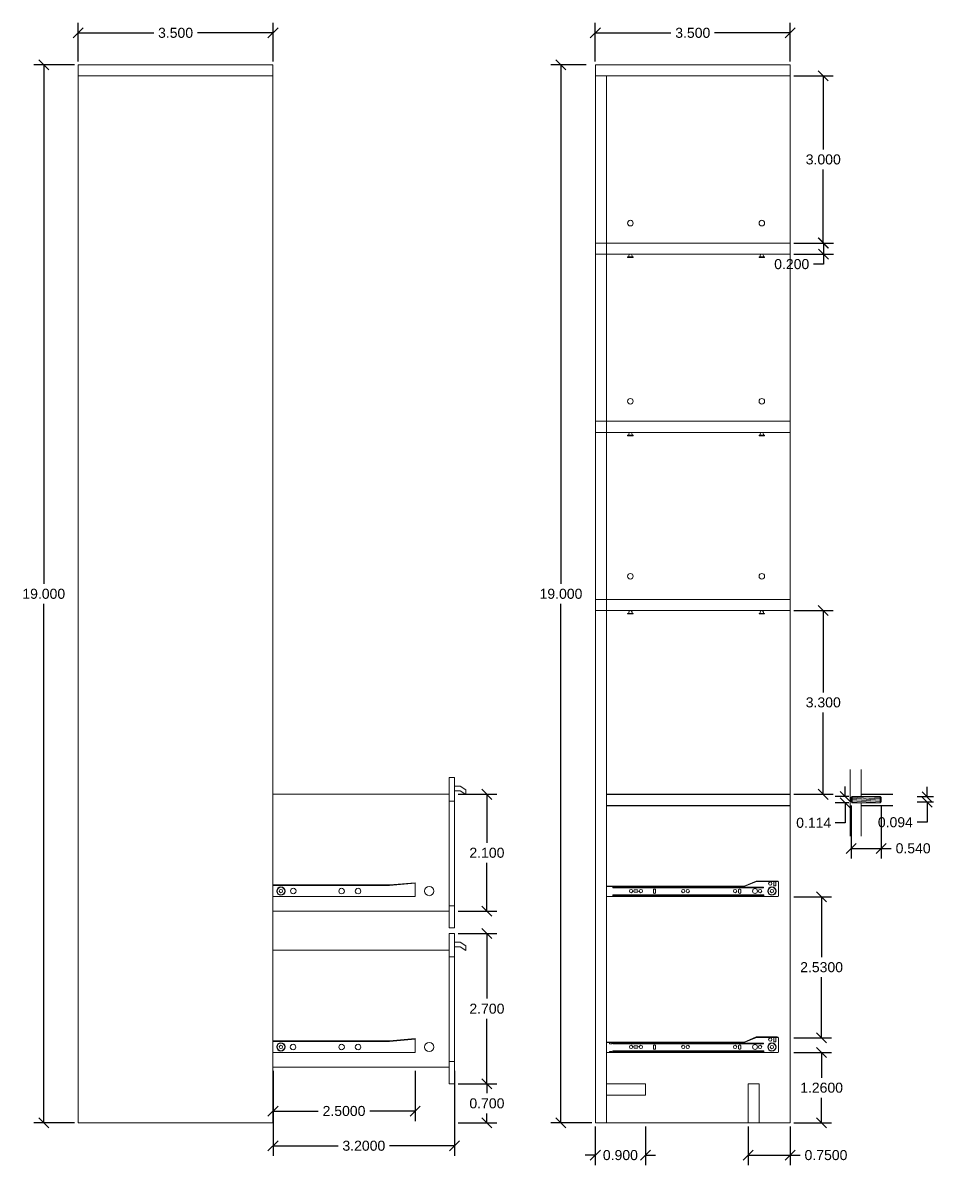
# Model space of a CAD drawing. Header units: centimetres. Extents: x -239 to 1959, y -161 to 626.
# Drawn here: x 726.98 to 743.29, y -153.95 to -133.44 of the extents above; entities that cross this region are included whole.
import ezdxf

# ---------------------------------------------------------------- set-up
doc = ezdxf.new("R2010")
doc.units = ezdxf.units.CM
doc.header["$MEASUREMENT"] = 0
doc.styles.get("Standard").update_dxf_attribs({"font": 'Arial.ttf'})
doc.dimstyles.get("Standard").update_dxf_attribs({"dimtxt": 0.18, "dimasz": 0.18, "dimexe": 0.18, "dimexo": 0.0625, "dimgap": 0.09, "dimtad": 0, "dimtih": 1, "dimtoh": 1, "dimdec": 4, "dimzin": 0, "dimdsep": 46, "dimtxsty": 'Standard', "dimcen": 0.09, "dimadec": 0, "dimazin": 0, "dimtfac": 1, "dimtdec": 4, "dimtofl": 0, "dimtmove": 0, "dimatfit": 3, "dimfxl": 1, "dimtolj": 1, "dimtzin": 0, "dimarcsym": 0})

# ---------------------------------------------------------------- blocks, each defined once
blk = doc.blocks.new('_Oblique')
at = {"color": 0, "linetype": 'ByBlock', "lineweight": -2}
blk.add_line((-0.5, -0.5), (0.5, 0.5), dxfattribs=at)
blk = doc.blocks.new('*D28')
at = {"color": 0, "lineweight": -2, "transparency": 16777216}
for p, q in [((727.905, -134.196), (727.171, -134.196)), ((727.351, -134.196), (727.351, -143.515)), ((727.351, -153.196), (727.351, -143.877)), ((727.905, -153.196), (727.171, -153.196))]:
    blk.add_line(p, q, dxfattribs=at)
at = {"layer": 'Defpoints', "color": 0, "transparency": 16777216}
for p in [(727.351, -134.196), (727.968, -134.196), (727.968, -153.196)]:
    blk.add_point(p, dxfattribs=at)
at = {"color": 0, "lineweight": -2, "transparency": 16777216, "xscale": 0.18, "yscale": 0.18, "zscale": 0.18}
for p, rotation in [((727.351, -134.196), 90), ((727.351, -153.196), 270)]:
    blk.add_blockref('_Oblique', p, dxfattribs=dict(at, rotation=rotation))
at = {"color": 0, "transparency": 16777216, "insert": (727.351, -143.696), "char_height": 0.18, "attachment_point": 5}
blk.add_mtext('\\A1;19.000', dxfattribs=at)
blk = doc.blocks.new('*D29')
at = {"color": 0, "lineweight": -2, "transparency": 16777216}
for p, q in [((727.968, -134.134), (727.968, -133.443)), ((731.468, -134.134), (731.468, -133.443)), ((727.968, -133.623), (729.326, -133.623)), ((731.468, -133.623), (730.11, -133.623))]:
    blk.add_line(p, q, dxfattribs=at)
at = {"layer": 'Defpoints', "color": 0, "transparency": 16777216}
for p in [(731.468, -133.623), (727.968, -134.196), (731.468, -134.196)]:
    blk.add_point(p, dxfattribs=at)
at = {"color": 0, "lineweight": -2, "transparency": 16777216, "xscale": 0.18, "yscale": 0.18, "zscale": 0.18, "rotation": 180}
blk.add_blockref('_Oblique', (727.968, -133.623), dxfattribs=at)
at = {"color": 0, "lineweight": -2, "transparency": 16777216, "xscale": 0.18, "yscale": 0.18, "zscale": 0.18}
blk.add_blockref('_Oblique', (731.468, -133.623), dxfattribs=at)
at = {"color": 0, "transparency": 16777216, "insert": (729.718, -133.623), "char_height": 0.18, "attachment_point": 5}
blk.add_mtext('\\A1;3.500', dxfattribs=at)
blk = doc.blocks.new('*D30')
at = {"color": 0, "lineweight": -2, "transparency": 16777216}
for p, q in [((731.468, -152.259), (731.468, -153.787)), ((734.729, -152.259), (734.729, -153.787)), ((731.468, -153.607), (732.636, -153.607)), ((734.729, -153.607), (733.561, -153.607))]:
    blk.add_line(p, q, dxfattribs=at)
at = {"layer": 'Defpoints', "color": 0, "transparency": 16777216}
for p in [(731.468, -152.196), (734.729, -152.196), (734.729, -153.607)]:
    blk.add_point(p, dxfattribs=at)
at = {"color": 0, "lineweight": -2, "transparency": 16777216, "xscale": 0.18, "yscale": 0.18, "zscale": 0.18, "rotation": 180}
blk.add_blockref('_Oblique', (731.468, -153.607), dxfattribs=at)
at = {"color": 0, "lineweight": -2, "transparency": 16777216, "xscale": 0.18, "yscale": 0.18, "zscale": 0.18}
blk.add_blockref('_Oblique', (734.729, -153.607), dxfattribs=at)
at = {"color": 0, "transparency": 16777216, "insert": (733.099, -153.607), "char_height": 0.18, "width": 0.60409, "attachment_point": 5}
blk.add_mtext('\\A1;3.2000', dxfattribs=at)
blk = doc.blocks.new('*D31')
at = {"color": 0, "lineweight": -2, "transparency": 16777216}
for p, q in [((731.468, -152.259), (731.468, -153.163)), ((734.018, -152.259), (734.018, -153.163)), ((731.468, -152.983), (732.277, -152.983)), ((734.018, -152.983), (733.209, -152.983))]:
    blk.add_line(p, q, dxfattribs=at)
at = {"layer": 'Defpoints', "color": 0, "transparency": 16777216}
for p in [(731.468, -152.196), (734.018, -152.196), (734.018, -152.983)]:
    blk.add_point(p, dxfattribs=at)
at = {"color": 0, "lineweight": -2, "transparency": 16777216, "xscale": 0.18, "yscale": 0.18, "zscale": 0.18, "rotation": 180}
blk.add_blockref('_Oblique', (731.468, -152.983), dxfattribs=at)
at = {"color": 0, "lineweight": -2, "transparency": 16777216, "xscale": 0.18, "yscale": 0.18, "zscale": 0.18}
blk.add_blockref('_Oblique', (734.018, -152.983), dxfattribs=at)
at = {"color": 0, "transparency": 16777216, "insert": (732.743, -152.983), "char_height": 0.18, "width": 0.70787, "attachment_point": 5}
blk.add_mtext('\\A1;2.5000', dxfattribs=at)
blk = doc.blocks.new('*D32')
at = {"color": 0, "lineweight": -2, "transparency": 16777216}
for p, q in [((734.792, -152.496), (735.489, -152.496)), ((735.309, -152.496), (735.309, -152.665)), ((734.792, -153.196), (735.489, -153.196)), ((735.309, -153.196), (735.309, -153.027))]:
    blk.add_line(p, q, dxfattribs=at)
at = {"layer": 'Defpoints', "color": 0, "transparency": 16777216}
for p in [(734.729, -152.496), (735.309, -152.496), (734.729, -153.196)]:
    blk.add_point(p, dxfattribs=at)
at = {"color": 0, "lineweight": -2, "transparency": 16777216, "xscale": 0.18, "yscale": 0.18, "zscale": 0.18}
for p, rotation in [((735.309, -152.496), 90), ((735.309, -153.196), 270)]:
    blk.add_blockref('_Oblique', p, dxfattribs=dict(at, rotation=rotation))
at = {"color": 0, "transparency": 16777216, "insert": (735.309, -152.846), "char_height": 0.18, "attachment_point": 5}
blk.add_mtext('\\A1;0.700', dxfattribs=at)
blk = doc.blocks.new('*D33')
at = {"color": 0, "lineweight": -2, "transparency": 16777216}
for p, q in [((734.792, -149.796), (735.489, -149.796)), ((735.309, -149.796), (735.309, -150.965)), ((735.309, -152.496), (735.309, -151.327)), ((734.792, -152.496), (735.489, -152.496))]:
    blk.add_line(p, q, dxfattribs=at)
at = {"layer": 'Defpoints', "color": 0, "transparency": 16777216}
for p in [(734.729, -149.796), (735.309, -149.796), (734.729, -152.496)]:
    blk.add_point(p, dxfattribs=at)
at = {"color": 0, "lineweight": -2, "transparency": 16777216, "xscale": 0.18, "yscale": 0.18, "zscale": 0.18}
for p, rotation in [((735.309, -149.796), 90), ((735.309, -152.496), 270)]:
    blk.add_blockref('_Oblique', p, dxfattribs=dict(at, rotation=rotation))
at = {"color": 0, "transparency": 16777216, "insert": (735.309, -151.146), "char_height": 0.18, "attachment_point": 5}
blk.add_mtext('\\A1;2.700', dxfattribs=at)
blk = doc.blocks.new('*D34')
at = {"color": 0, "lineweight": -2, "transparency": 16777216}
for p, q in [((734.792, -147.296), (735.489, -147.296)), ((735.309, -147.296), (735.309, -148.165)), ((735.309, -149.396), (735.309, -148.527)), ((734.792, -149.396), (735.489, -149.396))]:
    blk.add_line(p, q, dxfattribs=at)
at = {"layer": 'Defpoints', "color": 0, "transparency": 16777216}
for p in [(734.729, -147.296), (735.309, -147.296), (734.729, -149.396)]:
    blk.add_point(p, dxfattribs=at)
at = {"color": 0, "lineweight": -2, "transparency": 16777216, "xscale": 0.18, "yscale": 0.18, "zscale": 0.18}
for p, rotation in [((735.309, -147.296), 90), ((735.309, -149.396), 270)]:
    blk.add_blockref('_Oblique', p, dxfattribs=dict(at, rotation=rotation))
at = {"color": 0, "transparency": 16777216, "insert": (735.309, -148.346), "char_height": 0.18, "attachment_point": 5}
blk.add_mtext('\\A1;2.100', dxfattribs=at)
blk = doc.blocks.new('*D2')
at = {"color": 0, "lineweight": -2, "transparency": 16777216}
for p, q in [((737.094, -134.196), (736.459, -134.196)), ((736.639, -134.196), (736.639, -143.515)), ((736.639, -153.196), (736.639, -143.877)), ((737.194, -153.196), (736.459, -153.196))]:
    blk.add_line(p, q, dxfattribs=at)
at = {"layer": 'Defpoints', "color": 0, "transparency": 16777216}
for p in [(737.156, -134.196), (736.639, -153.196), (737.256, -153.196)]:
    blk.add_point(p, dxfattribs=at)
at = {"color": 0, "lineweight": -2, "transparency": 16777216, "xscale": 0.18, "yscale": 0.18, "zscale": 0.18}
for p, rotation in [((736.639, -134.196), 90), ((736.639, -153.196), 270)]:
    blk.add_blockref('_Oblique', p, dxfattribs=dict(at, rotation=rotation))
at = {"color": 0, "transparency": 16777216, "insert": (736.639, -143.696), "char_height": 0.18, "attachment_point": 5}
blk.add_mtext('\\A1;19.000', dxfattribs=at)
blk = doc.blocks.new('*D3')
at = {"color": 0, "lineweight": -2, "transparency": 16777216}
for p, q in [((740.819, -134.396), (741.529, -134.396)), ((741.349, -134.396), (741.349, -135.715)), ((741.349, -137.396), (741.349, -136.077)), ((740.819, -137.396), (741.529, -137.396))]:
    blk.add_line(p, q, dxfattribs=at)
at = {"layer": 'Defpoints', "color": 0, "transparency": 16777216}
for p in [(740.756, -134.396), (740.756, -137.396), (741.349, -137.396)]:
    blk.add_point(p, dxfattribs=at)
at = {"color": 0, "lineweight": -2, "transparency": 16777216, "xscale": 0.18, "yscale": 0.18, "zscale": 0.18}
for p, rotation in [((741.349, -134.396), 90), ((741.349, -137.396), 270)]:
    blk.add_blockref('_Oblique', p, dxfattribs=dict(at, rotation=rotation))
at = {"color": 0, "transparency": 16777216, "insert": (741.349, -135.896), "char_height": 0.18, "attachment_point": 5}
blk.add_mtext('\\A1;3.000', dxfattribs=at)
blk = doc.blocks.new('*D4')
at = {"color": 0, "lineweight": -2, "transparency": 16777216}
for p, q in [((740.819, -137.396), (741.535, -137.396)), ((741.355, -137.396), (741.355, -137.596)), ((740.819, -137.596), (741.535, -137.596)), ((741.355, -137.596), (741.355, -137.776)), ((741.355, -137.776), (741.175, -137.776))]:
    blk.add_line(p, q, dxfattribs=at)
at = {"layer": 'Defpoints', "color": 0, "transparency": 16777216}
for p in [(740.756, -137.396), (740.756, -137.596), (741.355, -137.596)]:
    blk.add_point(p, dxfattribs=at)
at = {"color": 0, "lineweight": -2, "transparency": 16777216, "xscale": 0.18, "yscale": 0.18, "zscale": 0.18}
for p, rotation in [((741.355, -137.396), 90), ((741.355, -137.596), 270)]:
    blk.add_blockref('_Oblique', p, dxfattribs=dict(at, rotation=rotation))
at = {"color": 0, "transparency": 16777216, "insert": (740.783, -137.776), "char_height": 0.18, "attachment_point": 5}
blk.add_mtext('\\A1;0.200', dxfattribs=at)
blk = doc.blocks.new('*D35')
at = {"color": 0, "lineweight": -2, "transparency": 16777216}
for p, q in [((740.819, -143.996), (741.529, -143.996)), ((741.349, -143.996), (741.349, -145.465)), ((741.349, -147.296), (741.349, -145.827)), ((740.819, -147.296), (741.529, -147.296))]:
    blk.add_line(p, q, dxfattribs=at)
at = {"layer": 'Defpoints', "color": 0, "transparency": 16777216}
for p in [(740.756, -143.996), (740.756, -147.296), (741.349, -147.296)]:
    blk.add_point(p, dxfattribs=at)
at = {"color": 0, "lineweight": -2, "transparency": 16777216, "xscale": 0.18, "yscale": 0.18, "zscale": 0.18}
for p, rotation in [((741.349, -143.996), 90), ((741.349, -147.296), 270)]:
    blk.add_blockref('_Oblique', p, dxfattribs=dict(at, rotation=rotation))
at = {"color": 0, "transparency": 16777216, "insert": (741.349, -145.646), "char_height": 0.18, "attachment_point": 5}
blk.add_mtext('\\A1;3.300', dxfattribs=at)
blk = doc.blocks.new('*D36')
at = {"color": 0, "lineweight": -2, "transparency": 16777216}
for p, q in [((740.819, -151.934), (741.499, -151.934)), ((741.319, -151.934), (741.319, -152.384)), ((741.319, -153.196), (741.319, -152.746)), ((740.819, -153.196), (741.499, -153.196))]:
    blk.add_line(p, q, dxfattribs=at)
at = {"layer": 'Defpoints', "color": 0, "transparency": 16777216}
for p in [(740.756, -151.934), (741.319, -151.934), (740.756, -153.196)]:
    blk.add_point(p, dxfattribs=at)
at = {"color": 0, "lineweight": -2, "transparency": 16777216, "xscale": 0.18, "yscale": 0.18, "zscale": 0.18}
for p, rotation in [((741.319, -151.934), 90), ((741.319, -153.196), 270)]:
    blk.add_blockref('_Oblique', p, dxfattribs=dict(at, rotation=rotation))
at = {"color": 0, "transparency": 16777216, "insert": (741.319, -152.565), "char_height": 0.18, "attachment_point": 5}
blk.add_mtext('\\A1;1.2600', dxfattribs=at)
blk = doc.blocks.new('*D5')
at = {"color": 0, "lineweight": -2, "transparency": 16777216}
for p, q in [((740.819, -149.134), (741.499, -149.134)), ((741.319, -149.134), (741.319, -150.22)), ((741.319, -151.669), (741.319, -150.582)), ((740.819, -151.669), (741.499, -151.669))]:
    blk.add_line(p, q, dxfattribs=at)
at = {"layer": 'Defpoints', "color": 0, "transparency": 16777216}
for p in [(740.756, -149.134), (741.319, -149.134), (740.756, -151.669)]:
    blk.add_point(p, dxfattribs=at)
at = {"color": 0, "lineweight": -2, "transparency": 16777216, "xscale": 0.18, "yscale": 0.18, "zscale": 0.18}
for p, rotation in [((741.319, -149.134), 90), ((741.319, -151.669), 270)]:
    blk.add_blockref('_Oblique', p, dxfattribs=dict(at, rotation=rotation))
at = {"color": 0, "transparency": 16777216, "insert": (741.319, -150.401), "char_height": 0.18, "attachment_point": 5}
blk.add_mtext('\\A1;2.5300', dxfattribs=at)
blk = doc.blocks.new('*D6')
at = {"color": 0, "lineweight": -2, "transparency": 16777216}
for p, q in [((737.256, -134.134), (737.256, -133.443)), ((740.756, -134.134), (740.756, -133.443)), ((737.256, -133.623), (738.614, -133.623)), ((740.756, -133.623), (739.398, -133.623))]:
    blk.add_line(p, q, dxfattribs=at)
at = {"layer": 'Defpoints', "color": 0, "transparency": 16777216}
for p in [(740.756, -133.623), (737.256, -134.196), (740.756, -134.196)]:
    blk.add_point(p, dxfattribs=at)
at = {"color": 0, "lineweight": -2, "transparency": 16777216, "xscale": 0.18, "yscale": 0.18, "zscale": 0.18, "rotation": 180}
blk.add_blockref('_Oblique', (737.256, -133.623), dxfattribs=at)
at = {"color": 0, "lineweight": -2, "transparency": 16777216, "xscale": 0.18, "yscale": 0.18, "zscale": 0.18}
blk.add_blockref('_Oblique', (740.756, -133.623), dxfattribs=at)
at = {"color": 0, "transparency": 16777216, "insert": (739.006, -133.623), "char_height": 0.18, "attachment_point": 5}
blk.add_mtext('\\A1;3.500', dxfattribs=at)
blk = doc.blocks.new('*D37')
at = {"color": 0, "lineweight": -2, "transparency": 16777216}
for p, q in [((737.256, -153.259), (737.256, -153.955)), ((738.156, -153.259), (738.156, -153.955)), ((737.256, -153.775), (737.076, -153.775)), ((738.156, -153.775), (738.336, -153.775))]:
    blk.add_line(p, q, dxfattribs=at)
at = {"layer": 'Defpoints', "color": 0, "transparency": 16777216}
for p in [(737.256, -153.196), (738.156, -153.196), (738.156, -153.775)]:
    blk.add_point(p, dxfattribs=at)
at = {"color": 0, "lineweight": -2, "transparency": 16777216, "xscale": 0.18, "yscale": 0.18, "zscale": 0.18}
blk.add_blockref('_Oblique', (737.256, -153.775), dxfattribs=at)
at = {"color": 0, "lineweight": -2, "transparency": 16777216, "xscale": 0.18, "yscale": 0.18, "zscale": 0.18, "rotation": 180}
blk.add_blockref('_Oblique', (738.156, -153.775), dxfattribs=at)
at = {"color": 0, "transparency": 16777216, "insert": (737.706, -153.775), "char_height": 0.18, "attachment_point": 5}
blk.add_mtext('\\A1;0.900', dxfattribs=at)
blk = doc.blocks.new('*D38')
at = {"color": 0, "lineweight": -2, "transparency": 16777216}
for p, q in [((740, -153.259), (740, -153.955)), ((740.756, -153.259), (740.756, -153.955)), ((740, -153.775), (740.756, -153.775)), ((740.756, -153.775), (740.936, -153.775))]:
    blk.add_line(p, q, dxfattribs=at)
at = {"layer": 'Defpoints', "color": 0, "transparency": 16777216}
for p in [(740, -153.196), (740.756, -153.196), (740.756, -153.775)]:
    blk.add_point(p, dxfattribs=at)
at = {"color": 0, "lineweight": -2, "transparency": 16777216, "xscale": 0.18, "yscale": 0.18, "zscale": 0.18, "rotation": 180}
blk.add_blockref('_Oblique', (740, -153.775), dxfattribs=at)
at = {"color": 0, "lineweight": -2, "transparency": 16777216, "xscale": 0.18, "yscale": 0.18, "zscale": 0.18}
blk.add_blockref('_Oblique', (740.756, -153.775), dxfattribs=at)
at = {"color": 0, "transparency": 16777216, "insert": (741.398, -153.775), "char_height": 0.18, "attachment_point": 5}
blk.add_mtext('\\A1;0.7500', dxfattribs=at)
blk = doc.blocks.new('*D43')
at = {"color": 0, "lineweight": -2, "transparency": 16777216}
for p, q in [((741.851, -147.496), (741.851, -148.446)), ((742.391, -147.496), (742.391, -148.446)), ((741.851, -148.266), (742.391, -148.266)), ((742.391, -148.266), (742.571, -148.266))]:
    blk.add_line(p, q, dxfattribs=at)
at = {"layer": 'Defpoints', "color": 0, "transparency": 16777216}
for p in [(741.851, -147.434), (742.391, -147.434), (742.391, -148.266)]:
    blk.add_point(p, dxfattribs=at)
at = {"color": 0, "lineweight": -2, "transparency": 16777216, "xscale": 0.18, "yscale": 0.18, "zscale": 0.18, "rotation": 180}
blk.add_blockref('_Oblique', (741.851, -148.266), dxfattribs=at)
at = {"color": 0, "lineweight": -2, "transparency": 16777216, "xscale": 0.18, "yscale": 0.18, "zscale": 0.18}
blk.add_blockref('_Oblique', (742.391, -148.266), dxfattribs=at)
at = {"color": 0, "transparency": 16777216, "insert": (742.963, -148.266), "char_height": 0.18, "attachment_point": 5}
blk.add_mtext('\\A1;0.540', dxfattribs=at)
blk = doc.blocks.new('*D45')
at = {"color": 0, "lineweight": -2, "transparency": 16777216}
for p, q in [((743.216, -147.344), (743.216, -147.164)), ((743.331, -147.344), (743.036, -147.344)), ((743.331, -147.438), (743.036, -147.438)), ((743.216, -147.438), (743.216, -147.798)), ((743.216, -147.798), (743.036, -147.798))]:
    blk.add_line(p, q, dxfattribs=at)
at = {"layer": 'Defpoints', "color": 0, "transparency": 16777216}
for p in [(743.216, -147.438), (743.393, -147.344), (743.393, -147.438)]:
    blk.add_point(p, dxfattribs=at)
at = {"color": 0, "lineweight": -2, "transparency": 16777216, "xscale": 0.18, "yscale": 0.18, "zscale": 0.18}
for p, rotation in [((743.216, -147.344), 270), ((743.216, -147.438), 90)]:
    blk.add_blockref('_Oblique', p, dxfattribs=dict(at, rotation=rotation))
at = {"color": 0, "transparency": 16777216, "insert": (742.644, -147.798), "char_height": 0.18, "attachment_point": 5}
blk.add_mtext('\\A1;0.094', dxfattribs=at)
blk = doc.blocks.new('*D46')
at = {"color": 0, "lineweight": -2, "transparency": 16777216}
for p, q in [((741.741, -147.334), (741.741, -147.154)), ((741.808, -147.334), (741.561, -147.334)), ((741.808, -147.448), (741.561, -147.448)), ((741.741, -147.448), (741.741, -147.808)), ((741.741, -147.808), (741.561, -147.808))]:
    blk.add_line(p, q, dxfattribs=at)
at = {"layer": 'Defpoints', "color": 0, "transparency": 16777216}
for p in [(741.741, -147.448), (741.871, -147.334), (741.871, -147.448)]:
    blk.add_point(p, dxfattribs=at)
at = {"color": 0, "lineweight": -2, "transparency": 16777216, "xscale": 0.18, "yscale": 0.18, "zscale": 0.18}
for p, rotation in [((741.741, -147.334), 270), ((741.741, -147.448), 90)]:
    blk.add_blockref('_Oblique', p, dxfattribs=dict(at, rotation=rotation))
at = {"color": 0, "transparency": 16777216, "insert": (741.178, -147.808), "char_height": 0.18, "attachment_point": 5}
blk.add_mtext('\\A1;0.114', dxfattribs=at)

msp = doc.modelspace()

# ---------------------------------------------------------------- linework, layer by layer
at = {"lineweight": 5}
for p, q in [((731.46779, -134.39603), (727.96779, -134.39603)), ((740.75623, -134.39603), (737.25623, -134.39603)), ((737.45623, -134.39603), (737.45623, -153.19603)), ((737.25623, -137.39603), (740.75623, -137.39603)), ((737.25623, -137.59603), (740.75623, -137.59603)), ((737.85545, -137.62603), (737.85545, -137.64603)), ((737.91545, -137.62603), (737.91545, -137.64603)), ((740.21511, -137.62603), (740.21511, -137.64603)), ((740.27511, -137.62603), (740.27511, -137.64603)), ((737.25623, -140.59603), (740.75623, -140.59603)), ((737.25623, -140.79603), (740.75623, -140.79603)), ((737.85545, -140.82603), (737.85545, -140.84603)), ((737.91545, -140.82603), (737.91545, -140.84603)), ((740.21511, -140.82603), (740.21511, -140.84603)), ((740.27511, -140.82603), (740.27511, -140.84603)), ((737.25623, -143.79603), (740.75623, -143.79603)), ((737.25623, -143.99603), (740.75623, -143.99603)), ((737.85545, -144.02603), (737.85545, -144.04603)), ((737.91545, -144.02603), (737.91545, -144.04603)), ((740.21511, -144.02603), (740.21511, -144.04603)), ((740.27511, -144.02603), (740.27511, -144.04603)), ((741.83039, -148.04874), (741.83039, -146.84759)), ((742.03039, -146.84759), (742.03039, -147.3336)), ((734.82922, -147.14918), (734.92922, -147.21378)), ((734.82922, -147.23458), (734.92922, -147.29918)), ((734.62922, -147.41603), (734.72922, -147.41603)), ((741.86052, -147.34504), (741.86052, -147.3486)), ((742.37052, -147.37631), (741.87052, -147.34402)), ((742.37052, -147.39959), (741.87052, -147.3673)), ((742.37052, -147.42288), (741.87052, -147.39059)), ((742.37052, -147.4476), (741.87052, -147.41531)), ((742.05018, -147.4476), (741.87052, -147.436)), ((742.03039, -147.4476), (742.03039, -148.04874)), ((742.37052, -147.35302), (742.06976, -147.3336)), ((742.38052, -147.34504), (742.38052, -147.3486)), ((740.14995, -148.86166), (740.54132, -148.86166)), ((739.70429, -148.9541), (739.70429, -148.9441)), ((734.62922, -149.29603), (734.72922, -149.29603)), ((734.82922, -149.94918), (734.92922, -150.01378)), ((734.82922, -150.03458), (734.92922, -150.09918)), ((734.62922, -150.21603), (734.72922, -150.21603)), ((739.70429, -151.7541), (739.70429, -151.7441)), ((740.14995, -151.66166), (740.54132, -151.66166)), ((734.62922, -152.09603), (734.72922, -152.09603))]:
    msp.add_line(p, q, dxfattribs=at)
for p, q in [((737.45623, -147.29603), (740.75623, -147.29603)), ((742.03039, -147.29603), (742.60044, -147.29603)), ((737.45623, -147.49603), (740.75623, -147.49603)), ((742.03039, -147.49603), (742.60044, -147.49603))]:
    msp.add_line(p, q)
for points in [[(731.46779, -134.19603), (727.96779, -134.19603), (727.96779, -153.19603), (731.46779, -153.19603), (731.46779, -134.19603)], [(740.75623, -134.19603), (737.25623, -134.19603), (737.25623, -153.19603), (740.75623, -153.19603), (740.75623, -134.19603)], [(737.83545, -137.64603), (737.93545, -137.64603)], [(737.83545, -137.64603), (737.83545, -137.65603), (737.93545, -137.65603), (737.93545, -137.64603)], [(740.19511, -137.64603), (740.29511, -137.64603)], [(740.19511, -137.64603), (740.19511, -137.65603), (740.29511, -137.65603), (740.29511, -137.64603)], [(737.83545, -140.84603), (737.93545, -140.84603)], [(737.83545, -140.84603), (737.83545, -140.85603), (737.93545, -140.85603), (737.93545, -140.84603)], [(740.19511, -140.84603), (740.29511, -140.84603)], [(740.19511, -140.84603), (740.19511, -140.85603), (740.29511, -140.85603), (740.29511, -140.84603)], [(737.83545, -144.04603), (737.93545, -144.04603)], [(737.83545, -144.04603), (737.83545, -144.05603), (737.93545, -144.05603), (737.93545, -144.04603)], [(740.19511, -144.04603), (740.29511, -144.04603)], [(740.19511, -144.04603), (740.19511, -144.05603), (740.29511, -144.05603), (740.29511, -144.04603)], [(734.62922, -147.29603), (734.62922, -146.99603), (734.72922, -146.99603), (734.72922, -149.69603), (734.62922, -149.69603), (734.62922, -149.39603)], [(734.72922, -147.14918), (734.82922, -147.14918)], [(734.82922, -147.23458), (734.72922, -147.23458)], [(734.92922, -147.21378), (734.92922, -147.29918)], [(731.46779, -147.29603), (734.62922, -147.29603), (734.62922, -149.39603), (731.46779, -149.39603)], [(741.86052, -147.4336), (741.85052, -147.4336), (741.85052, -147.3486), (741.86052, -147.3486), (741.86052, -147.4386)], [(741.87052, -147.3906), (741.87052, -147.3336), (742.37052, -147.3336), (742.37052, -147.4476), (741.87052, -147.4476), (741.87052, -147.3906)], [(742.38052, -147.4336), (742.39052, -147.4336), (742.39052, -147.3486), (742.38052, -147.3486), (742.38052, -147.4386)], [(734.01786, -148.8835), (734.01786, -149.1335), (731.46779, -149.1335)], [(734.01786, -148.8835), (733.56116, -148.92158), (731.46779, -148.92158), (731.46779, -148.93158)], [(731.46779, -148.93158), (733.56116, -148.93158), (734.01786, -148.89211)], [(740.52405, -148.8535), (740.14405, -148.8535), (739.93011, -148.9441), (737.45623, -148.9441), (737.45623, -149.1535)], [(737.45623, -148.9541), (739.93011, -148.9541), (740.14995, -148.86166)], [(740.46002, -148.93191), (740.46002, -148.93191), (740.46002, -148.87191)], [(740.50002, -148.87191), (740.50002, -148.87191), (740.50002, -148.93191)], [(740.54405, -149.11809), (740.54405, -148.86891)], [(740.27753, -148.96412), (737.57035, -148.96412), (737.57035, -148.9741), (740.27753, -148.9741), (740.27753, -148.96412)], [(740.2829, -149.09956), (737.57035, -149.09956), (737.57035, -149.10955), (740.2829, -149.10955), (740.2829, -149.09956)], [(740.21312, -149.10955), (737.57035, -149.10955), (737.57035, -149.11953), (740.2829, -149.11953), (740.2829, -149.10955)], [(737.95343, -149.01241), (737.95343, -149.01241), (738.01343, -149.01241)], [(738.01343, -149.05241), (738.01343, -149.05241), (737.95343, -149.05241)], [(738.29862, -149.06513), (738.29862, -149.06513), (738.29862, -149.00513)], [(738.33862, -149.00513), (738.33862, -149.00513), (738.33862, -149.06513)], [(739.82856, -149.06513), (739.82856, -149.06513), (739.82856, -149.00513)], [(739.86856, -149.00513), (739.86856, -149.00513), (739.86856, -149.06513)], [(737.45623, -149.1335), (740.52816, -149.1335)], [(734.62922, -150.09603), (734.62922, -149.79603), (734.72922, -149.79603), (734.72922, -152.49603), (734.62922, -152.49603), (734.62922, -152.19603)], [(731.46779, -150.09603), (734.62922, -150.09603), (734.62922, -152.19603), (731.46779, -152.19603)], [(734.72922, -149.94918), (734.82922, -149.94918)], [(734.82922, -150.03458), (734.72922, -150.03458)], [(734.92922, -150.01378), (734.92922, -150.09918)], [(734.01786, -151.6835), (734.01786, -151.9335), (731.46779, -151.9335)], [(734.01786, -151.6835), (733.56116, -151.72158), (731.46779, -151.72158), (731.46779, -151.73158)], [(731.46779, -151.73158), (733.56116, -151.73158), (734.01786, -151.69211)], [(740.52405, -151.6535), (740.14405, -151.6535), (739.93011, -151.7441), (737.45623, -151.7441), (737.45623, -151.9535)], [(737.45623, -151.7541), (739.93011, -151.7541), (740.14995, -151.66166)], [(737.50942, -151.7541), (737.50942, -151.7741), (737.5547, -151.7741), (737.5547, -151.7541)], [(740.27753, -151.76412), (737.57035, -151.76412), (737.57035, -151.7741), (740.27753, -151.7741), (740.27753, -151.76412)], [(740.46002, -151.73191), (740.46002, -151.73191), (740.46002, -151.67191)], [(740.50002, -151.67191), (740.50002, -151.67191), (740.50002, -151.73191)], [(740.54405, -151.91809), (740.54405, -151.66891)], [(737.45623, -151.9335), (740.52816, -151.9335)], [(737.50942, -151.9335), (737.50942, -151.9135), (737.5547, -151.9135), (737.5547, -151.9335)], [(740.2829, -151.89956), (737.57035, -151.89956), (737.57035, -151.90955), (740.2829, -151.90955), (740.2829, -151.89956)], [(740.21312, -151.90955), (737.57035, -151.90955), (737.57035, -151.91953), (740.2829, -151.91953), (740.2829, -151.90955)], [(737.95343, -151.81241), (737.95343, -151.81241), (738.01343, -151.81241)], [(738.01343, -151.85241), (738.01343, -151.85241), (737.95343, -151.85241)], [(738.29862, -151.86513), (738.29862, -151.86513), (738.29862, -151.80513)], [(738.33862, -151.80513), (738.33862, -151.80513), (738.33862, -151.86513)], [(739.82856, -151.86513), (739.82856, -151.86513), (739.82856, -151.80513)], [(739.86856, -151.80513), (739.86856, -151.80513), (739.86856, -151.86513)], [(737.45623, -152.69603), (738.15623, -152.69603), (738.15623, -152.49603), (737.45623, -152.49603)], [(740.1996, -153.19603), (740.1996, -152.49603), (739.9996, -152.49603), (739.9996, -153.19603)]]:
    msp.add_lwpolyline(points, dxfattribs=at)
for centre, radius in [((737.88545, -137.03884), 0.05), ((740.24511, -137.03884), 0.05), ((737.88545, -140.2383), 0.05), ((740.24511, -140.2383), 0.05), ((737.88545, -143.38064), 0.05), ((740.24511, -143.38064), 0.05), ((740.3973, -148.89956), 0.03), ((731.60926, -149.03391), 0.07494), ((731.60926, -149.03391), 0.06851), ((731.60926, -149.03391), 0.02949), ((731.83199, -149.0314), 0.05), ((732.69924, -149.03347), 0.05), ((732.99528, -149.03347), 0.05), ((734.27309, -149.03347), 0.08227), ((737.89883, -149.03277), 0.03), ((738.07514, -149.03277), 0.03), ((738.8336, -149.03277), 0.03), ((738.91427, -149.03277), 0.03), ((739.76583, -149.03277), 0.03), ((740.12343, -149.03277), 0.04421), ((740.21312, -149.03277), 0.03), ((740.4273, -149.03391), 0.07494), ((740.4273, -149.03391), 0.06851), ((740.4273, -149.03391), 0.02949), ((731.61008, -151.83201), 0.07494), ((731.61008, -151.83201), 0.06851), ((731.82763, -151.83347), 0.05), ((732.69924, -151.83347), 0.05), ((732.99528, -151.83347), 0.05), ((734.27309, -151.83347), 0.08227), ((740.12343, -151.83277), 0.04421), ((740.4273, -151.83391), 0.07494), ((740.4273, -151.83391), 0.06851), ((740.3973, -151.69956), 0.03), ((731.61008, -151.83201), 0.02949), ((737.89883, -151.83277), 0.03), ((738.07514, -151.83277), 0.03), ((738.8336, -151.83277), 0.03), ((738.91427, -151.83277), 0.03), ((739.76583, -151.83277), 0.03), ((740.21312, -151.83277), 0.03), ((740.4273, -151.83391), 0.02949)]:
    msp.add_circle(centre, radius, dxfattribs=at)
for centre, radius, start, end in [((737.88545, -137.62603), 0.03, 0, 180), ((740.24511, -137.62603), 0.03, 0, 180), ((737.88545, -140.82603), 0.03, 0, 180), ((740.24511, -140.82603), 0.03, 0, 180), ((737.88545, -144.02603), 0.03, 0, 180), ((740.24511, -144.02603), 0.03, 0, 180), ((741.87124, -147.34432), 0.01075, 93.85483, 183.85483), ((741.87297, -147.43482), 0.01301, 196.887465, 259.13811), ((742.36979, -147.34432), 0.01075, 356.14517, 86.14517), ((742.36807, -147.43482), 0.01301, 280.86189, 343.112535), ((740.48002, -148.89027), 0.02715, 42.55454, 137.44546), ((740.5261, -148.87151), 0.01813, 8.259394, 96.513407), ((737.97179, -149.03241), 0.02715, 132.55454, 227.44546), ((737.99507, -149.03241), 0.02715, 312.55454, 47.44546), ((738.31862, -149.02349), 0.02715, 42.55454, 137.44546), ((738.31862, -149.04677), 0.02715, 222.55454, 317.44546), ((739.84856, -149.02349), 0.02715, 42.55454, 137.44546), ((739.84856, -149.04677), 0.02715, 222.55454, 317.44546), ((740.48002, -148.91355), 0.02715, 222.55454, 317.44546), ((740.5261, -149.11549), 0.01813, 263.486593, 351.740606), ((740.48002, -151.69027), 0.02715, 42.55454, 137.44546), ((740.48002, -151.71355), 0.02715, 222.55454, 317.44546), ((740.5261, -151.67151), 0.01813, 8.259394, 96.513407), ((737.97179, -151.83241), 0.02715, 132.55454, 227.44546), ((737.99507, -151.83241), 0.02715, 312.55454, 47.44546), ((738.31862, -151.82349), 0.02715, 42.55454, 137.44546), ((738.31862, -151.84677), 0.02715, 222.55454, 317.44546), ((739.84856, -151.82349), 0.02715, 42.55454, 137.44546), ((739.84856, -151.84677), 0.02715, 222.55454, 317.44546), ((740.5261, -151.91549), 0.01813, 263.486593, 351.740606)]:
    msp.add_arc(centre, radius, start, end, dxfattribs=at)

# ---------------------------------------------------------------- dimensions: what is measured, and where the dimension line sits
for base, p1, p2, picture, middle in [((731.46779, -133.62275), (727.96779, -134.19603), (731.46779, -134.19603), '*D29', (729.71779, -133.62275)), ((740.75623, -133.62275), (737.25623, -134.19603), (740.75623, -134.19603), '*D6', (739.00623, -133.62275)), ((742.39052, -148.2655), (741.85052, -147.4336), (742.39052, -147.4336), '*D43', (742.96256, -148.2655)), ((738.15623, -153.77484), (737.25623, -153.19603), (738.15623, -153.19603), '*D37', (737.70623, -153.77484))]:
    dim = msp.add_linear_dim(base=base, p1=p1, p2=p2, dimstyle='Standard', override={"dimdec": 3, "dimblk1": 'Oblique', "dimblk2": 'Oblique', "dimsah": 1})
    dim.commit()
    dim.dimension.update_dxf_attribs({"geometry": picture, "text_midpoint": middle})
for base, p1, p2, picture, middle in [((727.35063, -134.19603), (727.96779, -153.19603), (727.96779, -134.19603), '*D28', (727.35063, -143.69603)), ((736.63907, -153.19603), (737.15623, -134.19603), (737.25623, -153.19603), '*D2', (736.63907, -143.69603)), ((741.34863, -137.39603), (740.75623, -134.39603), (740.75623, -137.39603), '*D3', (741.34863, -135.89603)), ((741.35515, -137.59603), (740.75623, -137.39603), (740.75623, -137.59603), '*D4', (740.7831, -137.77603)), ((741.34863, -147.29603), (740.75623, -143.99603), (740.75623, -147.29603), '*D35', (741.34863, -145.64603)), ((735.30869, -147.29603), (734.72922, -149.39603), (734.72922, -147.29603), '*D34', (735.30869, -148.34603)), ((741.74059, -147.4476), (741.87052, -147.3336), (741.87052, -147.4476), '*D46', (741.17837, -147.8076)), ((743.21599, -147.4376), (743.39349, -147.3436), (743.39349, -147.4376), '*D45', (742.64394, -147.7976)), ((735.30869, -149.79603), (734.72922, -152.49603), (734.72922, -149.79603), '*D33', (735.30869, -151.14603)), ((735.30869, -152.49603), (734.72922, -153.19603), (734.72922, -152.49603), '*D32', (735.30869, -152.84603))]:
    dim = msp.add_linear_dim(base=base, p1=p1, p2=p2, angle=90, dimstyle='Standard', override={"dimdec": 3, "dimblk1": 'Oblique', "dimblk2": 'Oblique', "dimsah": 1})
    dim.commit()
    dim.dimension.update_dxf_attribs({"geometry": picture, "text_midpoint": middle})
for base, p1, p2, text, picture, middle in [((741.31863, -149.1335), (740.75623, -151.66891), (740.75623, -149.1335), '2.5300', '*D5', (741.31863, -150.40121)), ((741.31863, -151.9335), (740.75623, -153.19603), (740.75623, -151.9335), '1.2600', '*D36', (741.31863, -152.56476))]:
    dim = msp.add_linear_dim(base=base, p1=p1, p2=p2, angle=90, text=text, dimstyle='Standard', override={"dimdec": 3, "dimblk1": 'Oblique', "dimblk2": 'Oblique', "dimsah": 1})
    dim.commit()
    dim.dimension.update_dxf_attribs({"geometry": picture, "text_midpoint": middle})
dim = msp.add_linear_dim(base=(734.72922, -153.60747), p1=(731.46779, -152.19603), p2=(734.72922, -152.19603), text='3.2000', dimstyle='Standard', override={"dimdec": 3, "dimblk1": 'Oblique', "dimblk2": 'Oblique', "dimsah": 1})
dim.commit()
dim.dimension.update_dxf_attribs({"geometry": '*D30', "text_midpoint": (733.0985, -153.60747), "dimtype": 160})
for base, p1, p2, text, picture, middle in [((734.01786, -152.98348), (731.46779, -152.19603), (734.01786, -152.19603), '2.5000', '*D31', (732.74282, -152.98348)), ((740.75623, -153.77484), (739.9996, -153.19603), (740.75623, -153.19603), '0.7500', '*D38', (741.39826, -153.77484))]:
    dim = msp.add_linear_dim(base=base, p1=p1, p2=p2, text=text, dimstyle='Standard', override={"dimdec": 3, "dimblk1": 'Oblique', "dimblk2": 'Oblique', "dimsah": 1})
    dim.commit()
    dim.dimension.update_dxf_attribs({"geometry": picture, "text_midpoint": middle})

doc.saveas('drawing.dxf')
